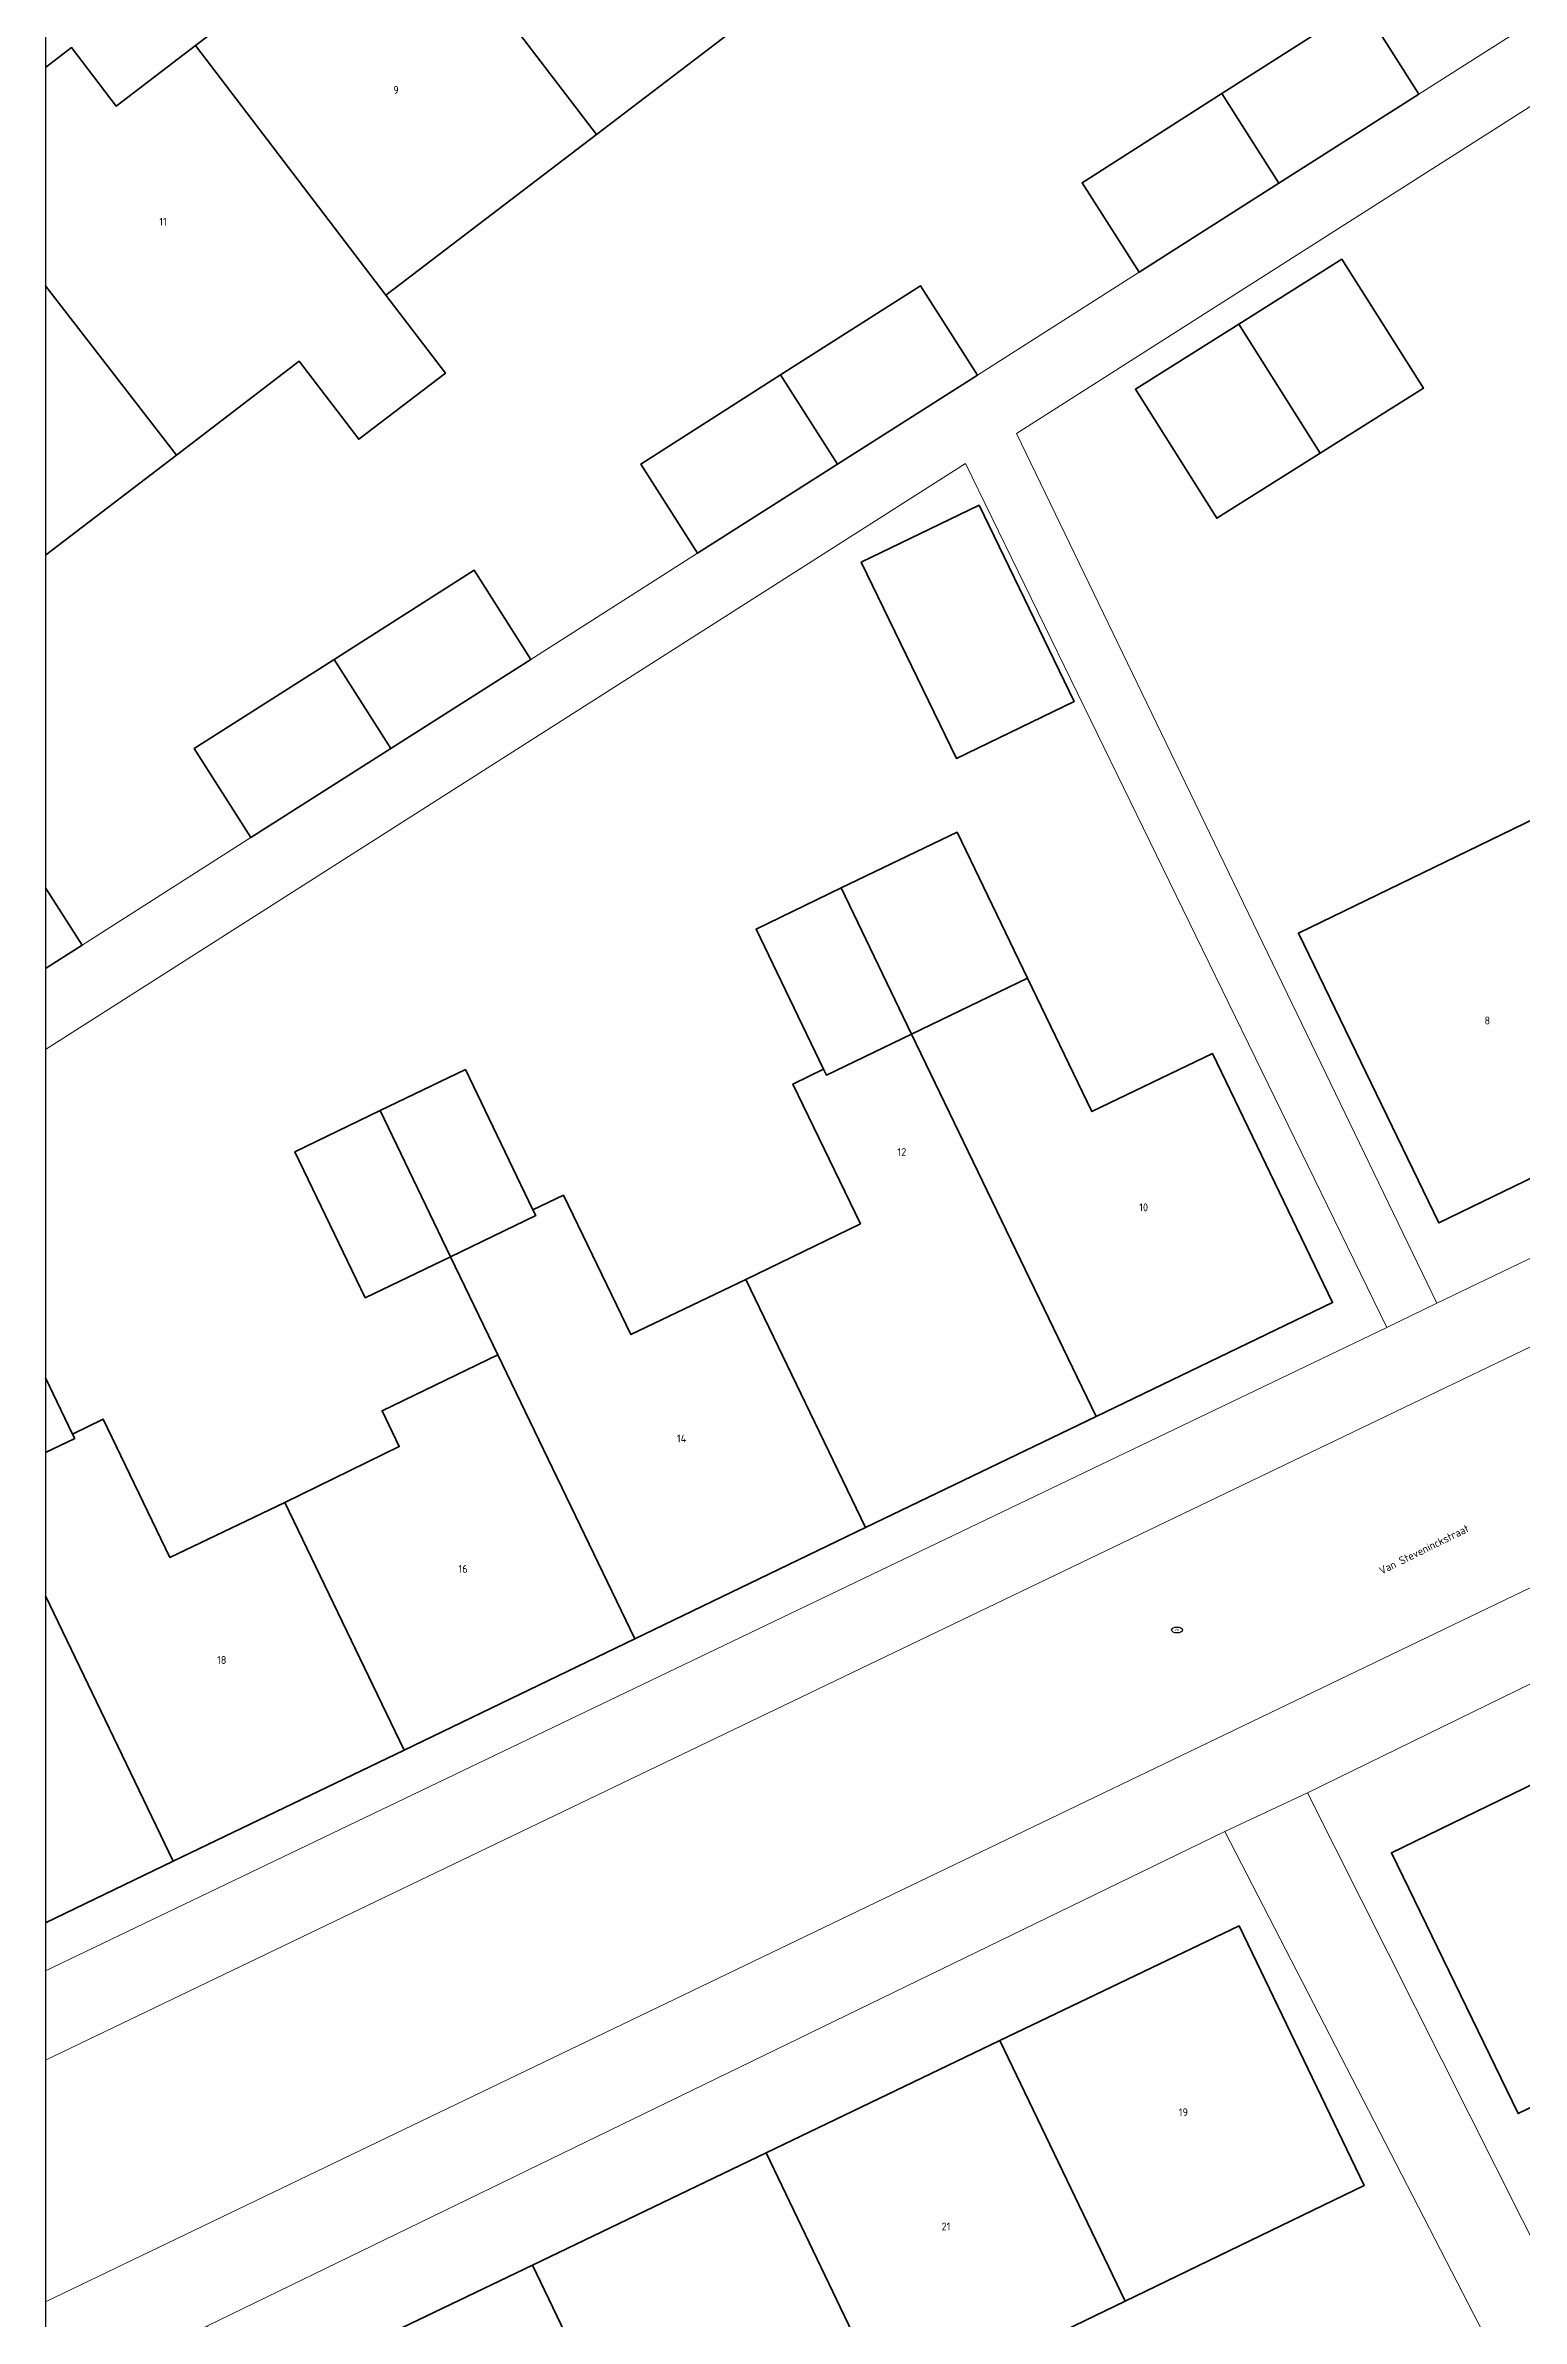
# Model space of a CAD drawing. Header units: metres. Extents: x 30438 to 30782, y 387448 to 387694.
# Drawn here: x 30511 to 30544.8, y 387500.5 to 387552.6 of the extents above; entities that cross this region are included whole.
import ezdxf
from ezdxf.enums import TextEntityAlignment as Align

# ---------------------------------------------------------------- set-up
doc = ezdxf.new("R2010")
doc.units = ezdxf.units.M
for name, color, linetype, lineweight in [('B-GV-IE-MEUBILAIR-S', 7, 'Continuous', 25), ('B-GV-OG-BEBOUWING-GV', 7, 'Continuous', 35), ('B-GV-OG-BEBOUWING-T18', 10, 'Continuous', 18), ('B-GV-OG-TERREIN_ERF-GV', 7, 'Continuous', 18), ('B-GV-OG-TOPOGRAFIE-T18', 10, 'Continuous', 18), ('B-GV-VH-OPENVERHARDING_BETONSTRAATSTEEN-GV', 90, 'Continuous', 18), ('B-GV-VH-OPENVERHARDING_TEGEL-GV', 90, 'Continuous', 18)]:
    doc.layers.add(name, color=color, linetype=linetype, lineweight=lineweight)
doc.styles.add('NLCS-ISO', font='NLCS-ISO.ttf')
doc.styles.add('NLCS-ISO-M100-T18', font='NLCS-ISO.ttf', dxfattribs={"height": 0.18})

# ---------------------------------------------------------------- blocks, each defined once
blk = doc.blocks.new('SIE-MEUBILAIR_PUT_RIOOLPUT-SO')
blk.add_ellipse((0, 0), major_axis=(1.25, 0), ratio=0.54)
at = {"style": 'NLCS-ISO'}
blk.add_text('ri', height=0.75, dxfattribs=at).set_placement((-0.04, 0.07), align=Align.MIDDLE_CENTER)

msp = doc.modelspace()

# ---------------------------------------------------------------- linework, layer by layer
msp.add_lwpolyline([(30510.96, 387447.669), (30710.96, 387447.669), (30710.96, 387647.669), (30510.96, 387647.669)], close=True)
msp.add_lwpolyline([(30510.96, 387447.669), (30710.96, 387447.669), (30710.96, 387647.669), (30510.96, 387647.669)], close=True)
at = {"layer": 'B-GV-OG-BEBOUWING-GV'}
for points in [[(30523.602, 387550.57), (30528.417, 387554.246), (30524.057, 387559.984), (30522.135, 387558.517), (30521.115, 387559.852), (30518.203, 387557.629)], [(30514.398, 387552.606), (30518.769, 387546.881), (30523.602, 387550.57), (30518.203, 387557.629), (30514.886, 387555.096), (30515.907, 387553.758)], [(30539.255, 387549.451), (30542.463, 387551.494), (30541.154, 387553.55), (30537.945, 387551.505)], [(30539.255, 387549.451), (30537.945, 387551.505), (30534.737, 387549.46), (30536.044, 387547.407)], [(30540.7, 387547.709), (30538.332, 387546.217), (30540.198, 387543.256), (30542.566, 387544.748)], [(30532.337, 387545.046), (30531.031, 387547.098), (30527.822, 387545.052), (30529.128, 387543.004)], [(30538.332, 387546.217), (30535.963, 387544.724), (30537.829, 387541.763), (30540.198, 387543.256)], [(30529.128, 387543.004), (30527.822, 387545.052), (30524.613, 387543.007), (30525.917, 387540.959)], [(30534.555, 387537.563), (30532.374, 387542.062), (30529.674, 387540.753), (30531.855, 387536.254)], [(30518.885, 387536.482), (30522.094, 387538.525), (30520.791, 387540.571), (30517.582, 387538.526)], [(30518.885, 387536.482), (30517.582, 387538.526), (30514.374, 387536.481), (30515.674, 387534.438)], [(30531.872, 387534.563), (30529.214, 387533.282), (30530.829, 387529.931), (30533.487, 387531.212)], [(30548.365, 387528.238), (30545.141, 387534.885), (30539.701, 387532.246), (30542.925, 387525.599)], [(30529.214, 387533.282), (30527.259, 387532.34), (30528.81, 387529.124), (30528.875, 387528.989), (30530.829, 387529.931)], [(30537.73, 387529.488), (30534.962, 387528.151), (30533.487, 387531.212), (30530.829, 387529.931), (30535.058, 387521.158), (30540.484, 387523.773)], [(30530.829, 387529.931), (30528.875, 387528.989), (30528.81, 387529.124), (30528.107, 387528.785), (30529.652, 387525.579), (30527.023, 387524.302), (30529.768, 387518.608), (30535.058, 387521.158)], [(30520.592, 387529.116), (30518.637, 387528.174), (30520.252, 387524.823), (30522.207, 387525.765), (30522.142, 387525.9)], [(30518.637, 387528.174), (30516.682, 387527.232), (30518.297, 387523.881), (30520.252, 387524.823)], [(30522.844, 387526.239), (30522.142, 387525.9), (30522.207, 387525.765), (30520.252, 387524.823), (30521.338, 387522.571), (30524.477, 387516.058), (30529.768, 387518.608), (30527.023, 387524.302), (30524.388, 387523.037)], [(30521.338, 387522.571), (30518.68, 387521.29), (30519.076, 387520.468), (30516.449, 387519.187), (30519.186, 387513.507), (30524.477, 387516.058)], [(30547.371, 387513.839), (30541.835, 387511.151), (30544.74, 387505.167), (30547.866, 387506.685), (30549.22, 387503.896), (30551.631, 387505.067), (30550.277, 387507.856)], [(30538.341, 387509.477), (30532.855, 387506.841), (30535.726, 387500.866), (30541.205, 387503.515)], [(30532.855, 387506.841), (30527.492, 387504.263), (30530.37, 387498.275), (30535.726, 387500.866)], [(30527.492, 387504.263), (30522.129, 387501.686), (30525.013, 387495.685), (30530.37, 387498.275)], [(30522.129, 387501.686), (30518.563, 387499.977), (30516.643, 387499.05), (30519.592, 387493.063), (30525.013, 387495.685)]]:
    msp.add_lwpolyline(points, close=True, dxfattribs=at)
for points in [[(30510.96, 387547.098), (30513.963, 387543.211), (30516.782, 387545.364), (30518.147, 387543.576), (30520.134, 387545.093), (30518.769, 387546.881), (30514.398, 387552.606), (30512.58, 387551.218), (30511.554, 387552.561), (30510.96, 387552.107)], [(30510.96, 387540.918), (30513.963, 387543.211), (30510.96, 387547.098)], [(30510.96, 387531.436), (30511.798, 387531.97), (30510.96, 387533.286)], [(30510.96, 387520.334), (30511.63, 387520.657), (30511.582, 387520.756), (30510.96, 387522.046)], [(30510.96, 387517.045), (30513.891, 387510.955), (30519.186, 387513.507), (30516.449, 387519.187), (30513.812, 387517.925), (30512.284, 387521.095), (30511.582, 387520.756), (30511.63, 387520.657), (30510.96, 387520.334)], [(30510.96, 387509.542), (30513.891, 387510.955), (30510.96, 387517.045)]]:
    msp.add_lwpolyline(points, dxfattribs=at)
at = {"layer": 'B-GV-OG-TERREIN_ERF-GV'}
for points in [[(30510.96, 387533.286), (30511.798, 387531.97), (30515.674, 387534.438), (30514.374, 387536.481), (30517.582, 387538.526), (30520.791, 387540.571), (30522.094, 387538.525), (30525.917, 387540.959), (30524.613, 387543.007), (30527.822, 387545.052), (30531.031, 387547.098), (30532.337, 387545.046), (30536.044, 387547.407), (30534.737, 387549.46), (30537.945, 387551.505), (30541.154, 387553.55), (30542.463, 387551.494), (30546.628, 387554.145), (30532.751, 387572.261), (30510.96, 387555.826)], [(30528.417, 387554.246), (30523.602, 387550.57), (30518.769, 387546.881), (30520.134, 387545.093), (30518.147, 387543.576), (30516.782, 387545.364), (30513.963, 387543.211), (30510.96, 387540.918)], [(30510.96, 387552.107), (30511.554, 387552.561), (30512.58, 387551.218), (30514.398, 387552.606), (30515.907, 387553.758)], [(30510.96, 387508.443), (30541.725, 387523.202), (30532.065, 387543.021), (30510.96, 387529.578)], [(30510.96, 387522.046), (30511.582, 387520.756), (30512.284, 387521.095), (30513.812, 387517.925), (30516.449, 387519.187), (30519.076, 387520.468), (30518.68, 387521.29), (30521.338, 387522.571), (30520.252, 387524.823), (30518.297, 387523.881), (30516.682, 387527.232), (30518.637, 387528.174), (30520.592, 387529.116), (30522.142, 387525.9), (30522.844, 387526.239), (30524.388, 387523.037), (30527.023, 387524.302), (30529.652, 387525.579), (30528.107, 387528.785), (30528.81, 387529.124), (30527.259, 387532.34), (30529.214, 387533.282), (30531.872, 387534.563), (30533.487, 387531.212), (30534.962, 387528.151), (30537.73, 387529.488), (30540.484, 387523.773), (30535.058, 387521.158), (30529.768, 387518.608), (30524.477, 387516.058), (30519.186, 387513.507), (30513.891, 387510.955), (30510.96, 387509.542)]]:
    msp.add_lwpolyline(points, dxfattribs=at)
for points in [[(30545.141, 387534.885), (30550.329, 387537.401), (30555.517, 387539.918), (30560.958, 387542.557), (30547.184, 387552.582), (30533.235, 387543.707), (30542.877, 387523.755), (30564.892, 387534.316), (30564.182, 387535.91), (30558.742, 387533.271), (30553.553, 387530.754), (30548.365, 387528.238), (30542.925, 387525.599), (30539.701, 387532.246)], [(30537.829, 387541.763), (30535.963, 387544.724), (30538.332, 387546.217), (30540.7, 387547.709), (30542.566, 387544.748), (30540.198, 387543.256)], [(30531.855, 387536.254), (30529.674, 387540.753), (30532.374, 387542.062), (30534.555, 387537.563)], [(30561.462, 387505.592), (30564.134, 387506.877), (30566.807, 387508.161), (30568.375, 387504.899), (30572.312, 387506.791), (30563.906, 387524.257), (30539.909, 387512.528), (30548.542, 387495.366), (30552.18, 387497.115), (30550.612, 387500.377), (30553.284, 387501.662), (30555.957, 387502.946), (30557.525, 387499.684), (30563.03, 387502.33)], [(30549.22, 387503.896), (30547.866, 387506.685), (30544.74, 387505.167), (30541.835, 387511.151), (30547.371, 387513.839), (30552.786, 387516.468), (30558.2, 387519.098), (30563.736, 387521.786), (30566.641, 387515.802), (30561.106, 387513.114), (30555.691, 387510.485), (30550.277, 387507.856), (30551.631, 387505.067)], [(30538.776, 387494.629), (30543.399, 387496.851), (30543.565, 387496.601), (30544.496, 387499.054), (30543.977, 387500.071), (30538.016, 387511.64), (30514.673, 387500.297), (30523.055, 387483.022), (30524.635, 387483.784), (30523.063, 387487.045), (30528.017, 387489.434), (30530.688, 387490.722), (30532.26, 387487.461), (30537.638, 387490.054), (30536.065, 387493.315)], [(30525.013, 387495.685), (30519.592, 387493.063), (30516.643, 387499.05), (30518.563, 387499.977), (30522.129, 387501.686), (30527.492, 387504.263), (30532.855, 387506.841), (30538.341, 387509.477), (30541.205, 387503.515), (30535.726, 387500.866), (30530.37, 387498.275)]]:
    msp.add_lwpolyline(points, close=True, dxfattribs=at)
at = {"layer": 'B-GV-VH-OPENVERHARDING_BETONSTRAATSTEEN-GV'}
for points in [[(30580.283, 387539.692), (30510.96, 387506.392)], [(30510.96, 387500.848), (30583.138, 387535.562)]]:
    msp.add_lwpolyline(points, dxfattribs=at)
at = {"layer": 'B-GV-VH-OPENVERHARDING_TEGEL-GV'}
for points in [[(30510.96, 387529.578), (30532.065, 387543.021), (30541.725, 387523.202), (30542.877, 387523.755), (30533.235, 387543.707), (30547.184, 387552.582), (30560.958, 387542.557), (30564.182, 387535.91), (30564.892, 387534.316), (30566.621, 387535.145), (30565.846, 387536.735), (30564.12, 387540.126), (30562.394, 387543.516), (30560.502, 387545.296), (30557.355, 387547.434), (30554.208, 387549.573), (30549.834, 387552.545), (30547.531, 387555.574)], [(30546.628, 387554.145), (30542.463, 387551.494), (30539.255, 387549.451), (30536.044, 387547.407), (30532.337, 387545.046), (30529.128, 387543.004), (30525.917, 387540.959), (30522.094, 387538.525), (30518.885, 387536.482), (30515.674, 387534.438), (30511.798, 387531.97), (30510.96, 387531.436)], [(30581.084, 387540.322), (30584.215, 387543.551), (30585.581, 387545.041), (30584.197, 387546.347), (30583.875, 387545.964), (30579.61, 387541.377), (30566.621, 387535.145), (30564.892, 387534.316), (30542.877, 387523.755), (30541.725, 387523.202), (30510.96, 387508.443)], [(30510.96, 387506.392), (30580.283, 387539.692)], [(30583.138, 387535.562), (30510.96, 387500.848)], [(30510.96, 387498.548), (30513.329, 387499.674), (30514.673, 387500.297), (30538.016, 387511.64), (30539.909, 387512.528), (30563.906, 387524.257)]]:
    msp.add_lwpolyline(points, dxfattribs=at)
msp.add_lwpolyline([(30538.016, 387511.64), (30543.977, 387500.071), (30544.496, 387499.054), (30543.565, 387496.601), (30545.414, 387493.804), (30548.542, 387495.366), (30539.909, 387512.528)], close=True, dxfattribs=at)

# ---------------------------------------------------------------- block references
at = {"layer": 'B-GV-IE-MEUBILAIR-S', "xscale": 0.1, "yscale": 0.1, "zscale": 0.1}
msp.add_blockref('SIE-MEUBILAIR_PUT_RIOOLPUT-SO', (30536.918, 387516.261), dxfattribs=at)

# ---------------------------------------------------------------- texts
at = {"layer": 'B-GV-OG-BEBOUWING-T18', "style": 'NLCS-ISO-M100-T18'}
for s, p in [('9', (30518.999, 387551.588)), ('11', (30513.655, 387548.565)), ('8', (30544.033, 387530.242)), ('12', (30530.605, 387527.224)), ('10', (30536.15, 387525.956)), ('14', (30525.552, 387520.653)), ('16', (30520.539, 387517.662)), ('18', (30515.003, 387515.572)), ('19', (30537.062, 387505.197)), ('21', (30531.616, 387502.576))]:
    msp.add_text(s, height=0.18, dxfattribs=at).set_placement(p, align=Align.MIDDLE)
at = {"layer": 'B-GV-OG-TOPOGRAFIE-T18', "style": 'NLCS-ISO-M100-T18'}
msp.add_text('Van Steveninckstraat', height=0.18, rotation=26.3, dxfattribs=at).set_placement((30542.58, 387518.109), align=Align.MIDDLE)

doc.saveas('drawing.dxf')
